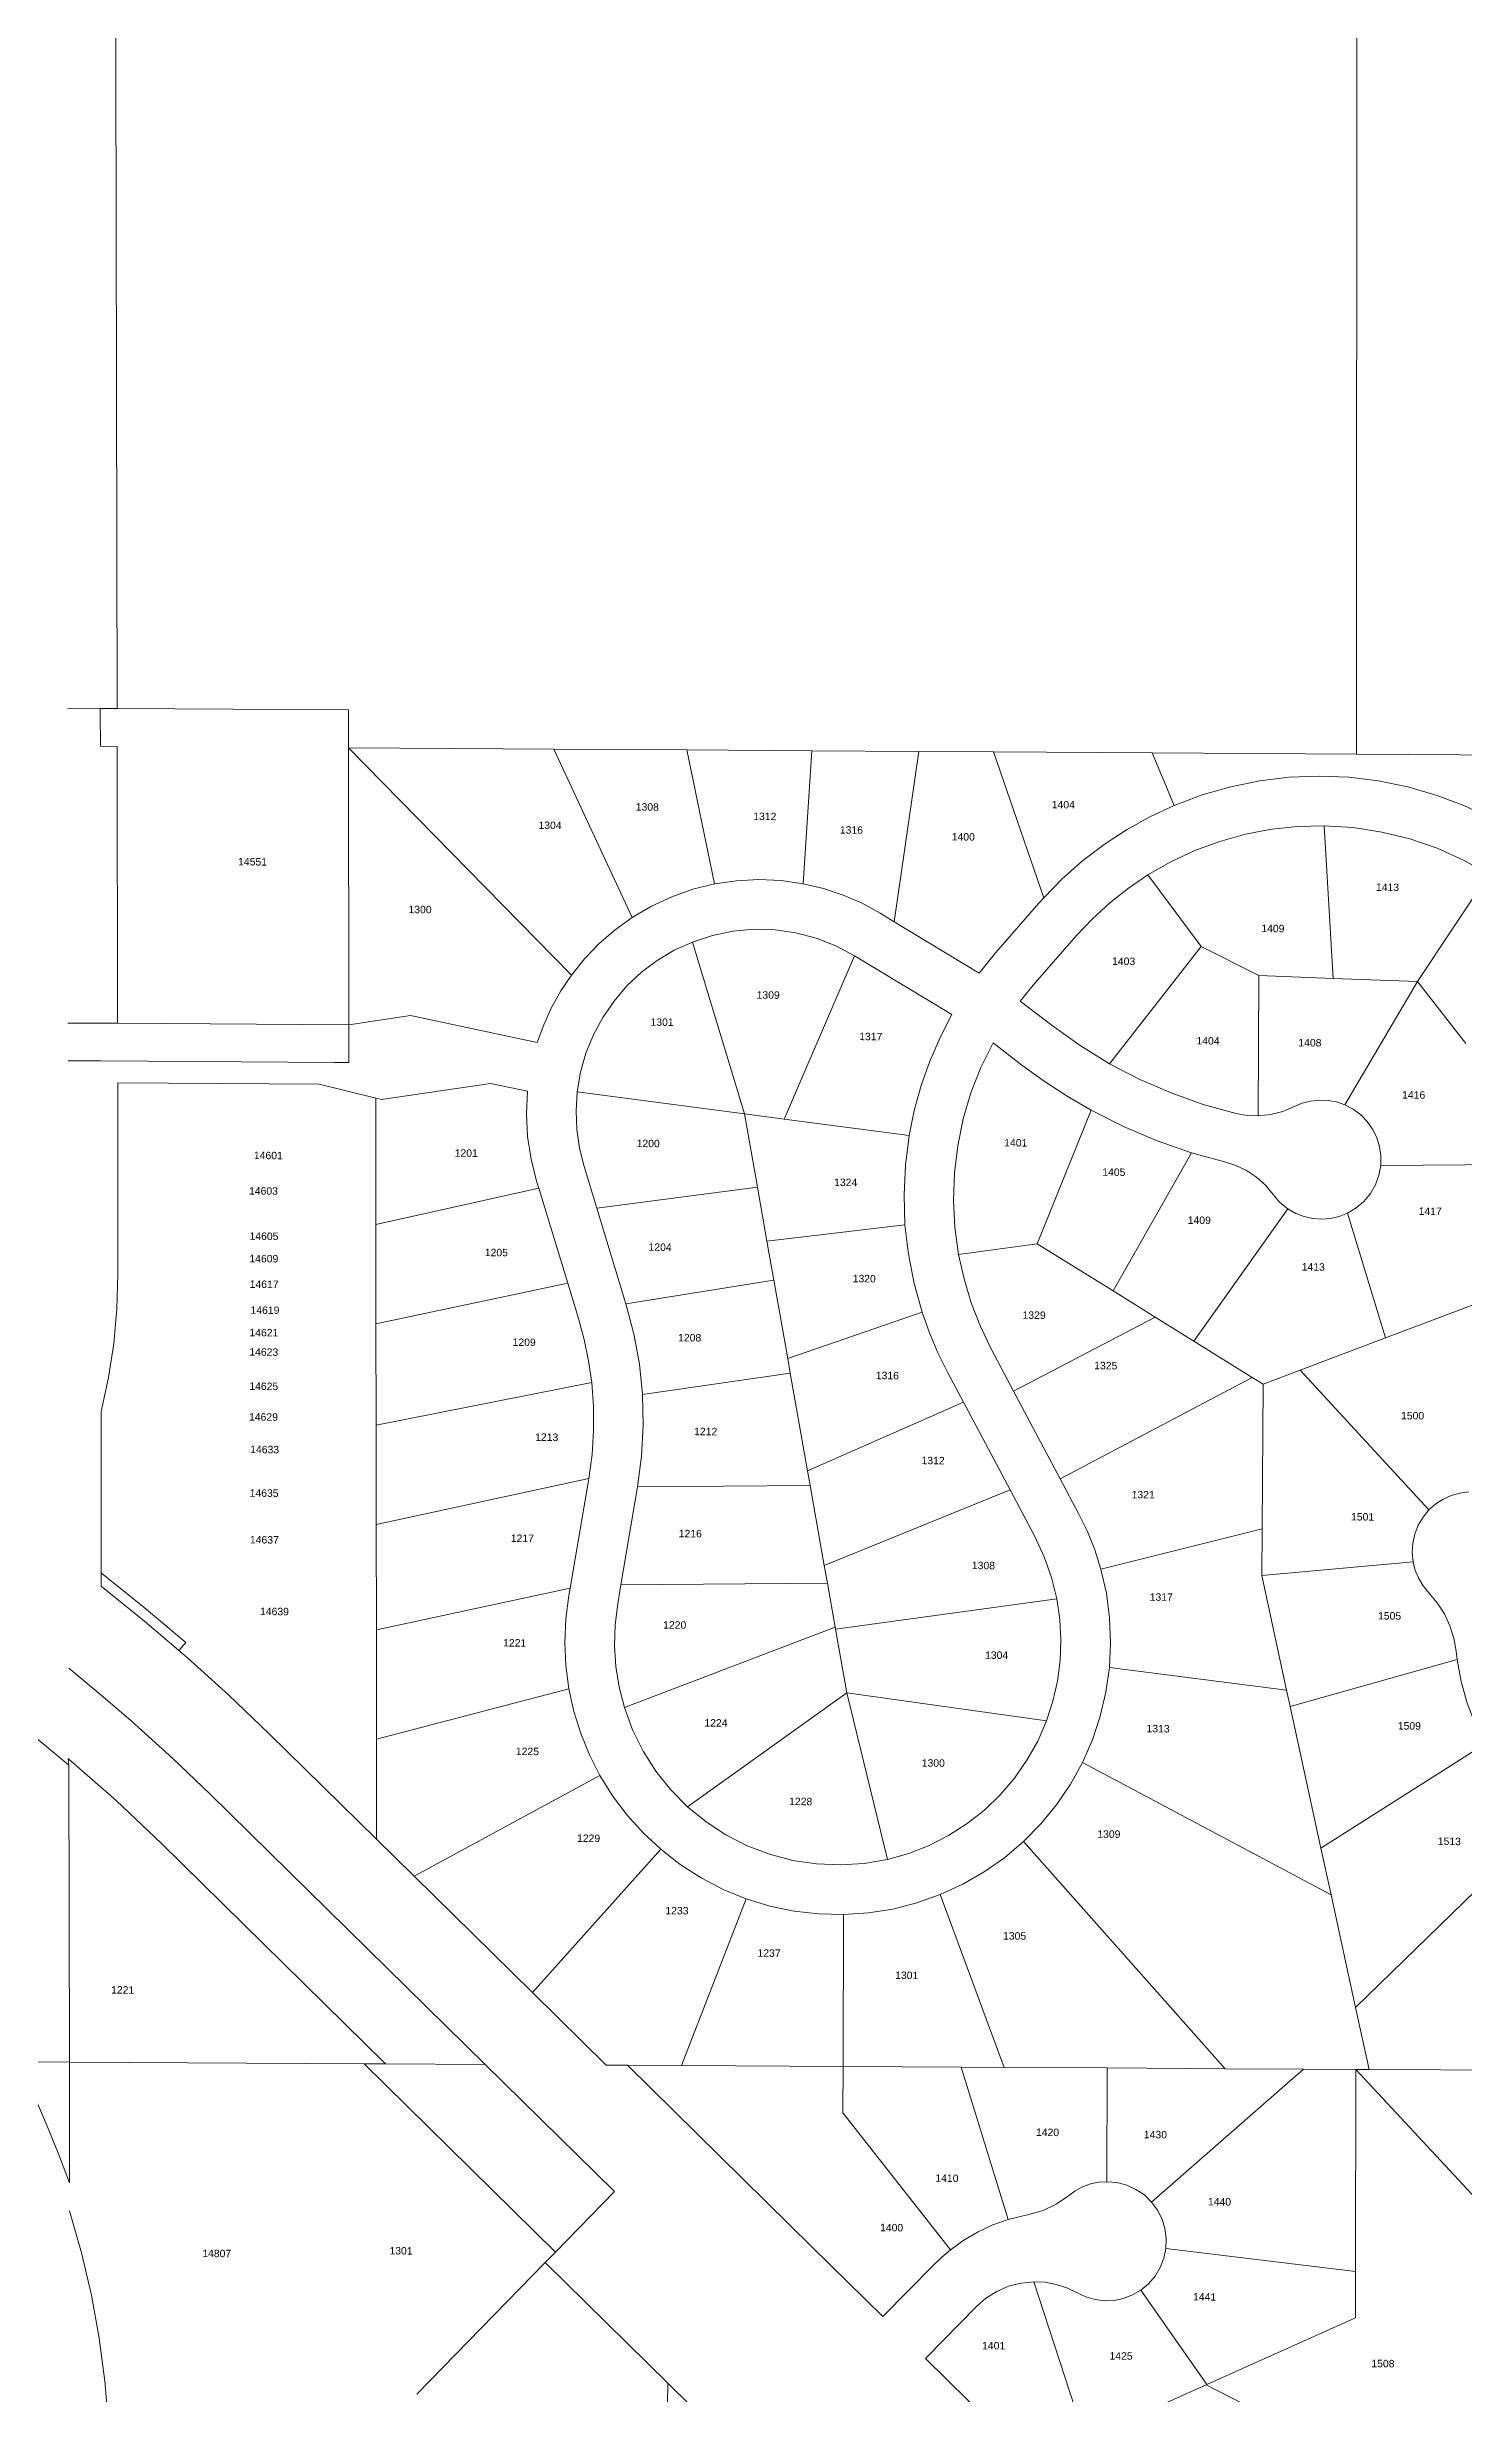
# Model space of a CAD drawing. Header units: feet. Extents: x 2808417 to 2820762, y 948624 to 970780.
# Drawn here: x 2817366 to 2818793, y 961303 to 963665 of the extents above; entities that cross this region are included whole.
import ezdxf
from ezdxf.enums import TextEntityAlignment as Align

# ---------------------------------------------------------------- set-up
doc = ezdxf.new("R2010")
doc.units = ezdxf.units.FT
doc.header["$LTSCALE"] = 0.015
doc.header["$MEASUREMENT"] = 0
doc.layers.add('Dakota County Addresses', color=7, linetype='Continuous')
doc.layers.add('Dakota County Parcels', color=7, linetype='Continuous')
doc.styles.add('Dimensions 100', font='arial.ttf')

# ---------------------------------------------------------------- blocks, each defined once
blk = doc.blocks.new('ACMAP_ANN_TEMPLATE_Dakota County Addresses')
at = {"layer": 'Dakota County Addresses', "style": 'Dimensions 100'}
blk.add_attdef('DakotaCountyAddress', text='', height=50, dxfattribs=at).set_placement((0, 0), align=Align.CENTER)

msp = doc.modelspace()

# ---------------------------------------------------------------- linework, layer by layer
at = {"layer": 'Dakota County Parcels', "lineweight": 5}
for p, q in [((2818685.4, 962986.2), (2818685.6, 963803.2)), ((2817386.5, 962999.3), (2817419.5, 962999.1)), ((2817669.5, 962997.6), (2817669.5, 962992.5)), ((2817669.5, 962992.5), (2817669.5, 962959.5)), ((2818685.4, 962986.2), (2818685.6, 962986.2)), ((2818685.4, 962953.2), (2818685.4, 962986.2)), ((2817419.6, 962961), (2817436.6, 962960.9)), ((2817436.9, 962682.1), (2817436.6, 962960.9)), ((2817669.9, 962680.6), (2817669.5, 962959.5)), ((2817669.5, 962959.5), (2817876.5, 962958.2)), ((2817669.5, 962959.5), (2817894.2, 962730.5)), ((2817876.5, 962958.2), (2817955.6, 962788.7)), ((2817876.5, 962958.2), (2818010.5, 962957.4)), ((2818010.5, 962957.4), (2818136.5, 962956.6)), ((2818010.5, 962957.4), (2818038.4, 962822.4)), ((2818127.9, 962822.6), (2818136.5, 962956.6)), ((2818136.5, 962956.6), (2818244.5, 962955.9)), ((2818219.5, 962784.4), (2818244.5, 962955.9)), ((2818244.5, 962955.9), (2818319.5, 962955.5)), ((2818319.5, 962955.5), (2818479.4, 962954.5)), ((2818319.5, 962955.5), (2818370.2, 962808.5)), ((2818479.4, 962954.5), (2818685.4, 962953.2)), ((2818479.4, 962954.5), (2818501.8, 962901.5)), ((2818685.4, 962953.2), (2818853.8, 962952.1)), ((2818652.9, 962880.9), (2818662, 962727.2)), ((2818475.2, 962831.6), (2818529, 962759.4)), ((2818746.9, 962724), (2818818.7, 962832.2)), ((2818322.1, 962753.5), (2818365.2, 962802.9)), ((2818370.2, 962808.5), (2818365.2, 962802.9)), ((2818205.5, 962792.9), (2818219.5, 962784.4)), ((2818219.5, 962784.4), (2818305.1, 962732.6)), ((2818016.1, 962763.9), (2818068.6, 962590.8)), ((2818108.6, 962585.5), (2818179.6, 962750.1)), ((2818179.6, 962750.1), (2818277.7, 962690.8)), ((2818305.1, 962732.6), (2818322.1, 962753.5)), ((2818359.7, 962720.6), (2818402.9, 962770)), ((2818436.5, 962641.4), (2818529, 962759.4)), ((2818529, 962759.4), (2818587, 962730.1)), ((2818586.4, 962588.8), (2818587, 962730.1)), ((2818587, 962730.1), (2818662, 962727.2)), ((2818662, 962727.2), (2818746.9, 962724)), ((2818346.4, 962704.4), (2818359.7, 962720.6)), ((2818346.4, 962704.4), (2818378.6, 962679.7)), ((2818673.6, 962599.9), (2818746.9, 962724)), ((2818746.9, 962724), (2818795.5, 962661.8)), ((2817386.9, 962682.3), (2817419.9, 962682.1)), ((2817436.9, 962682.1), (2817419.9, 962682.1)), ((2817436.9, 962682.1), (2817669.9, 962680.6)), ((2817669.9, 962680.6), (2817732.2, 962689.8)), ((2817732.2, 962689.8), (2817859.8, 962662.6)), ((2818319.1, 962662.4), (2818348.2, 962640)), ((2817387, 962644.3), (2817418.2, 962644.1)), ((2817420, 962644.1), (2817418.2, 962644.1)), ((2817418.2, 962644.1), (2817420, 962644.1)), ((2817437, 962622), (2817640, 962620.7)), ((2817437.2, 962429.3), (2817437, 962622)), ((2817640, 962620.7), (2817697, 962606.8)), ((2817697, 962606.8), (2817702.9, 962605.3)), ((2817697, 962606.8), (2817697.1, 962479.3)), ((2817702.9, 962605.3), (2817812.7, 962621.5)), ((2817812.7, 962621.5), (2817849.9, 962613.6)), ((2817900.1, 962613), (2818068.6, 962590.8)), ((2818068.6, 962590.8), (2818081.7, 962516.9)), ((2818068.6, 962590.8), (2818108.6, 962585.5)), ((2818108.6, 962585.5), (2818234.5, 962568.9)), ((2818363.7, 962460.1), (2818417.9, 962594.6)), ((2817907, 962537.7), (2817919.8, 962495.8)), ((2818440.1, 962412.6), (2818519, 962551.7)), ((2818519, 962551.7), (2818552.4, 962542.6)), ((2818709.8, 962539), (2818838.1, 962539.8)), ((2817697.1, 962479.3), (2817861.4, 962515.9)), ((2817859.2, 962523.1), (2817861.4, 962515.9)), ((2817861.4, 962515.9), (2817890.6, 962420.3)), ((2817919.8, 962495.8), (2818081.7, 962516.9)), ((2818081.7, 962516.9), (2818091.3, 962462.7)), ((2817919.8, 962495.8), (2817949.2, 962399.5)), ((2818521.6, 962361.8), (2818616.3, 962495.1)), ((2818676.4, 962490.8), (2818714.6, 962365.3)), ((2817697.1, 962479.3), (2817697.3, 962379.3)), ((2818091.3, 962462.7), (2818230.4, 962479.2)), ((2818091.3, 962462.7), (2818098.2, 962423.4)), ((2818284.4, 962449.3), (2818363.7, 962460.1)), ((2818363.7, 962460.1), (2818440.1, 962412.6)), ((2817697.3, 962379.3), (2817890.6, 962420.3)), ((2817890.6, 962420.3), (2817901.4, 962384.9)), ((2817949.2, 962399.5), (2818098.2, 962423.4)), ((2818098.2, 962423.4), (2818112.2, 962344.6)), ((2818440.1, 962412.6), (2818482.6, 962386.1)), ((2818714.6, 962365.3), (2818808.2, 962400.7)), ((2817697.3, 962379.3), (2817697.4, 962277.3)), ((2818112.2, 962344.6), (2818247.6, 962391.1)), ((2818339.9, 962311.7), (2818482.6, 962386.1)), ((2818482.6, 962386.1), (2818521.6, 962361.8)), ((2818317.4, 962354.1), (2818339.9, 962311.7)), ((2818521.6, 962361.8), (2818580.2, 962325.4)), ((2818628.6, 962332.7), (2818714.6, 962365.3)), ((2817965.9, 962308.1), (2818114.8, 962329.8)), ((2818112.2, 962344.6), (2818114.8, 962329.8)), ((2818114.8, 962329.8), (2818132.2, 962231.4)), ((2818273.2, 962330.6), (2818289.3, 962300.4)), ((2818386.9, 962223.4), (2818580.2, 962325.4)), ((2818580.2, 962325.4), (2818591.2, 962318.5)), ((2818591.2, 962318.5), (2818628.6, 962332.7)), ((2818628.6, 962332.7), (2818758.4, 962192.1)), ((2817697.4, 962277.3), (2817914.7, 962320.3)), ((2818132.2, 962231.4), (2818289.3, 962300.4)), ((2818289.3, 962300.4), (2818336.3, 962212.1)), ((2818339.9, 962311.7), (2818386.9, 962223.4)), ((2818590.2, 962172.8), (2818591.2, 962318.5)), ((2817420.4, 962115.1), (2817420.4, 962291)), ((2817697.4, 962277.3), (2817697.5, 962177.3)), ((2818132.2, 962231.4), (2818134.8, 962216.6)), ((2817697.5, 962177.3), (2817911.7, 962223.6)), ((2817892.9, 962113.3), (2817910.7, 962217.7)), ((2817910.7, 962217.7), (2817911.7, 962223.6)), ((2817944.2, 962116.7), (2817961, 962215.2)), ((2817961, 962215.2), (2818134.8, 962216.6)), ((2818134.8, 962216.6), (2818149.1, 962135.9)), ((2818149.1, 962135.9), (2818336.3, 962212.1)), ((2818336.3, 962212.1), (2818361.3, 962165.1)), ((2818386.9, 962223.4), (2818405.4, 962188.5)), ((2817697.5, 962177.3), (2817697.7, 962071.3)), ((2818427.7, 962132.4), (2818590.2, 962172.8)), ((2818589.9, 962125.8), (2818590.2, 962172.8)), ((2818149.1, 962135.9), (2818152.3, 962118.1)), ((2818589.9, 962125.8), (2818742.4, 962139.6)), ((2817697.7, 962071.3), (2817892.9, 962113.3)), ((2817891.6, 962105.7), (2817892.9, 962113.3)), ((2817940.9, 962097.3), (2817944.2, 962116.7)), ((2817944.2, 962116.7), (2818152.3, 962118.1)), ((2818152.3, 962118.1), (2818160.1, 962073.8)), ((2818589.9, 962125.8), (2818615, 962010.5)), ((2818160.4, 962071.9), (2818383.5, 962102.4)), ((2817697.7, 962071.3), (2817697.8, 961961.3)), ((2817947.7, 961993.1), (2818160.1, 962073.8)), ((2818160.1, 962073.8), (2818160.4, 962071.9)), ((2818160.4, 962071.9), (2818171.8, 962007.9)), ((2817505.6, 962058.4), (2817499.1, 962050.9)), ((2818618.6, 961993.9), (2818786.8, 962041.3)), ((2818785.7, 962049.7), (2818786.8, 962041.3)), ((2818436.4, 962033.4), (2818615, 962010.5)), ((2817697.8, 961961.3), (2817891.8, 962011.8)), ((2818011.2, 961893), (2818171.8, 962007.9)), ((2818171.8, 962007.9), (2818212.9, 961840.1)), ((2818171.8, 962007.9), (2818372.9, 961979.5)), ((2818615, 962010.5), (2818618.6, 961993.9)), ((2818618.6, 961993.9), (2818649.6, 961851.3)), ((2817589.8, 961966.5), (2817697.9, 961860.4)), ((2817697.8, 961961.3), (2817697.9, 961860.4)), ((2818649.6, 961851.3), (2818814.9, 961956.3)), ((2817387.7, 961935.1), (2817387.1, 961941.7)), ((2817387.9, 961941), (2817387.1, 961941.7)), ((2817388.3, 961635.9), (2817387.7, 961935.1)), ((2817735.8, 961823.1), (2817923, 961924.7)), ((2818409.2, 961937.7), (2818659.9, 961804.4)), ((2817530.2, 961905.9), (2817807.4, 961633.6)), ((2818684.5, 961691), (2818877.5, 961878.8)), ((2817481.2, 961856), (2817706.8, 961634.1)), ((2817697.9, 961860.4), (2817735.8, 961823.1)), ((2817855, 961705.9), (2817984.3, 961850.2)), ((2818349.8, 961858), (2818553.2, 961629.3)), ((2818649.6, 961851.3), (2818659.9, 961804.4)), ((2817735.8, 961823.1), (2817855, 961705.9)), ((2818265.9, 961804.6), (2818330.2, 961630.6)), ((2818659.9, 961804.4), (2818684.5, 961691)), ((2818005.2, 961632.4), (2818070.4, 961800.4)), ((2818168.2, 961631.5), (2818168.5, 961784.5)), ((2817855, 961705.9), (2817929.4, 961632.9)), ((2818684.5, 961691), (2818698.1, 961628.5)), ((2817338.5, 961636.1), (2817388.3, 961635.9)), ((2817338.5, 961636.1), (2817367.8, 961566.8)), ((2817388.3, 961635.9), (2817685.3, 961634.3)), ((2817388.3, 961624.7), (2817388.3, 961635.9)), ((2817388.4, 961514.4), (2817388.3, 961624.7)), ((2817706.8, 961634.1), (2817685.3, 961634.3)), ((2817685.3, 961634.3), (2817878.2, 961444.6)), ((2817937.6, 961505.5), (2817807.4, 961633.6)), ((2817929.4, 961632.9), (2817950.7, 961632.8)), ((2817950.7, 961632.8), (2818005.2, 961632.4)), ((2818005.2, 961632.4), (2818168.2, 961631.5)), ((2818168.2, 961631.5), (2818167.8, 961584.9)), ((2818168.2, 961631.5), (2818287, 961630.8)), ((2818287, 961630.8), (2818334.5, 961477.5)), ((2818287, 961630.8), (2818330.2, 961630.6)), ((2818330.2, 961630.6), (2818434, 961630)), ((2818433.8, 961515.5), (2818434, 961630)), ((2818434, 961630), (2818553.2, 961629.3)), ((2818478.9, 961495), (2818631.9, 961628.9)), ((2818553.2, 961629.3), (2818631.9, 961628.9)), ((2818631.9, 961628.9), (2818684.6, 961628.6)), ((2818684.5, 961425), (2818684.6, 961628.6)), ((2818684.6, 961628.6), (2818698.1, 961628.5)), ((2818986.7, 961303.8), (2818684.6, 961628.6)), ((2818698.1, 961628.5), (2818856.1, 961627.6)), ((2818167.8, 961584.9), (2818276.4, 961446.9)), ((2818355.3, 961482.6), (2818334.5, 961477.5)), ((2817738.5, 961301.4), (2817867.8, 961434)), ((2817867.8, 961434), (2817878.2, 961444.6)), ((2817867.8, 961434), (2817991.4, 961312.5)), ((2818208.2, 961379.7), (2818259.4, 961431.7)), ((2818493.3, 961448.3), (2818684.5, 961425)), ((2818684.4, 961378.5), (2818684.5, 961425)), ((2818360.2, 961414.7), (2818412, 961256.2)), ((2818468.1, 961406.3), (2818534.6, 961311.1)), ((2818251, 961337.6), (2818302.2, 961389.6)), ((2818534.6, 961311.1), (2818684.4, 961378.5)), ((2818251, 961337.6), (2818358.2, 961232.2)), ((2818412, 961256.2), (2818534, 961310.8)), ((2818534, 961310.8), (2818534.6, 961311.1)), ((2818658.9, 961246.9), (2818534, 961310.8))]:
    msp.add_line(p, q, dxfattribs=at)
for points in [[(2817432.6, 964842.7), (2817433.7, 964285.6), (2817433.8, 964282.7), (2817435.4, 963486.1), (2817436.5, 962999)], [(2817419.5, 962999.1), (2817436.5, 962999), (2817669.5, 962997.6)], [(2817419.6, 962961), (2817419.5, 962994), (2817419.5, 962999.1)], [(2818820.7, 962888.6), (2818793.6, 962901.4), (2818765.5, 962911.9), (2818736.7, 962920.2), (2818707.4, 962926.2), (2818677.6, 962929.8), (2818647.7, 962931), (2818617.7, 962929.8), (2818588, 962926.2), (2818558.6, 962920.3), (2818529.8, 962912), (2818501.8, 962901.5)], [(2818501.8, 962901.5), (2818477.2, 962890.1), (2818453.6, 962876.9), (2818431, 962862.1), (2818409.4, 962845.7), (2818389.2, 962827.8), (2818370.2, 962808.5)], [(2818652.9, 962880.9), (2818626.2, 962880.3), (2818599.6, 962877.4), (2818573.4, 962872.4), (2818547.7, 962865.3), (2818522.6, 962856), (2818498.4, 962844.8), (2818475.2, 962831.6)], [(2818818.7, 962832.2), (2818793.3, 962846.4), (2818766.7, 962858.3), (2818739.1, 962867.8), (2818710.8, 962874.7), (2818682, 962879.1), (2818652.9, 962880.9)], [(2818038.4, 962822.4), (2818016.6, 962817), (2817995.4, 962809.5), (2817975, 962800), (2817955.6, 962788.7)], [(2818127.9, 962822.6), (2818105.6, 962825.8), (2818083.1, 962826.8), (2818060.7, 962825.6), (2818038.4, 962822.4)], [(2818205.5, 962792.9), (2818187.1, 962802.9), (2818168, 962811.2), (2818148.2, 962817.8), (2818127.9, 962822.6)], [(2818475.2, 962831.6), (2818455.5, 962818.2), (2818436.8, 962803.4), (2818419.2, 962787.3), (2818402.9, 962770)], [(2817955.6, 962788.7), (2817938.3, 962776.3), (2817922.3, 962762.4), (2817907.5, 962747.1), (2817894.2, 962730.5)], [(2818179.6, 962750.1), (2818160.8, 962760), (2818141, 962767.7), (2818120.5, 962773.1), (2818099.5, 962776.1), (2818078.2, 962776.7), (2818057.1, 962774.8), (2818036.3, 962770.6), (2818016.1, 962763.9)], [(2818016.1, 962763.9), (2817997.9, 962755.6), (2817980.8, 962745.4), (2817964.8, 962733.4), (2817950.2, 962719.7), (2817937.2, 962704.5), (2817925.9, 962688), (2817916.4, 962670.4), (2817908.9, 962651.9), (2817903.5, 962632.7), (2817900.1, 962613)], [(2817894.2, 962730.5), (2817883.6, 962714.7), (2817874.3, 962698), (2817866.3, 962680.6), (2817859.8, 962662.6)], [(2817669.9, 962642.5), (2817669.9, 962662.6), (2817669.9, 962680.6)], [(2818277.7, 962690.8), (2818265.7, 962667.7), (2818255.4, 962643.9), (2818246.7, 962619.4), (2818239.7, 962594.3), (2818234.5, 962568.9)], [(2818378.6, 962679.7), (2818406.9, 962659.6), (2818436.5, 962641.4)], [(2818319.1, 962662.4), (2818306.9, 962637.7), (2818296.9, 962612.1), (2818289.1, 962585.7), (2818283.6, 962558.8), (2818280.3, 962531.5), (2818279.4, 962504), (2818280.7, 962476.6), (2818284.4, 962449.3)], [(2817420, 962644.1), (2817655.6, 962642.6), (2817669.9, 962642.5)], [(2818348.2, 962640), (2818370.6, 962623.7), (2818393.9, 962608.6), (2818417.9, 962594.6)], [(2818436.5, 962641.4), (2818467, 962625.6), (2818498.5, 962611.9), (2818530.9, 962600.4), (2818564.1, 962591.2)], [(2817849.9, 962613.6), (2817848.9, 962590.8), (2817850.1, 962567.9), (2817853.6, 962545.3), (2817859.2, 962523.1)], [(2817900.1, 962613), (2817898.9, 962594), (2817899.7, 962575), (2817902.4, 962556.2), (2817907, 962537.7)], [(2818417.9, 962594.6), (2818450.6, 962578.1), (2818484.4, 962563.8), (2818519, 962551.7)], [(2818564.1, 962591.2), (2818575.2, 962589.3), (2818586.4, 962588.8)], [(2818586.4, 962588.8), (2818598.9, 962590.1), (2818611.1, 962593.3), (2818622.7, 962598.1)], [(2818673.6, 962599.9), (2818665.3, 962602.8), (2818656.7, 962604.3), (2818648, 962604.7), (2818639.3, 962603.7), (2818630.8, 962601.5), (2818622.7, 962598.1)], [(2818709.8, 962539), (2818709.9, 962548.5), (2818708.6, 962557.8), (2818705.8, 962566.9), (2818701.6, 962575.4), (2818696.2, 962583.1), (2818689.6, 962589.9), (2818682, 962595.5), (2818673.6, 962599.9)], [(2818234.5, 962568.9), (2818230.8, 962539.1), (2818229.4, 962509.2), (2818230.4, 962479.2)], [(2818601.4, 962509.6), (2818593.7, 962518.9), (2818584.7, 962527), (2818574.7, 962533.7), (2818563.8, 962538.9), (2818552.4, 962542.6)], [(2818676.4, 962490.8), (2818685.1, 962496.1), (2818692.9, 962502.7), (2818699.4, 962510.6), (2818704.4, 962519.4), (2818707.9, 962529), (2818709.8, 962539)], [(2818601.4, 962509.6), (2818608.2, 962501.7), (2818616.3, 962495.1)], [(2818616.3, 962495.1), (2818624.1, 962490.6), (2818632.5, 962487.4), (2818641.3, 962485.4), (2818650.3, 962484.7), (2818659.3, 962485.5), (2818668, 962487.5), (2818676.4, 962490.8)], [(2818230.4, 962479.2), (2818233.8, 962449.4), (2818239.5, 962420), (2818247.6, 962391.1)], [(2818284.4, 962449.3), (2818289.9, 962424.6), (2818297.2, 962400.4), (2818306.4, 962376.8), (2818317.4, 962354.1)], [(2817420.4, 962291), (2817427.8, 962325.2), (2817433.1, 962359.7), (2817436.2, 962394.4), (2817437.2, 962429.3)], [(2817965.9, 962308.1), (2817962.7, 962338.9), (2817957.2, 962369.5), (2817949.2, 962399.5)], [(2817914.7, 962320.3), (2817911.6, 962342.1), (2817907.2, 962363.7), (2817901.4, 962384.9)], [(2818247.6, 962391.1), (2818255, 962370.4), (2818263.5, 962350.2), (2818273.2, 962330.6)], [(2817911.7, 962223.6), (2817915, 962247.7), (2817916.6, 962271.9), (2817916.5, 962296.2), (2817914.7, 962320.3)], [(2817961, 962215.2), (2817965, 962246), (2817966.7, 962277), (2817965.9, 962308.1)], [(2818798.5, 962210.2), (2818789.6, 962209), (2818780.9, 962206.6), (2818772.7, 962202.9), (2818765.2, 962198), (2818758.4, 962192.1)], [(2818427.7, 962132.4), (2818421.7, 962151.7), (2818414.2, 962170.4), (2818405.4, 962188.5)], [(2818758.4, 962192.1), (2818752.4, 962184.7), (2818747.6, 962176.6), (2818744.1, 962167.7), (2818742, 962158.5), (2818741.5, 962149), (2818742.4, 962139.6)], [(2818383.5, 962102.4), (2818378.1, 962124), (2818370.7, 962144.9), (2818361.3, 962165.1)], [(2818742.4, 962139.6), (2818744.6, 962131), (2818748.1, 962122.9), (2818752.6, 962115.4), (2818758.3, 962108.6)], [(2817589.8, 961966.5), (2817549, 962005.4), (2817507.2, 962043.2), (2817464.3, 962079.7), (2817420.4, 962115.1)], [(2817505.6, 962058.4), (2817463.6, 962093.9), (2817420.6, 962128.2)], [(2818436.4, 962033.4), (2818437.6, 962058.3), (2818436.6, 962083.3), (2818433.3, 962108.1), (2818427.7, 962132.4)], [(2817891.6, 962105.7), (2817888.6, 962082.3), (2817887.7, 962058.8), (2817888.7, 962035.2), (2817891.8, 962011.8)], [(2817940.9, 962097.3), (2817938.3, 962076.4), (2817937.7, 962055.3), (2817939.1, 962034.3), (2817942.4, 962013.5), (2817947.7, 961993.1)], [(2818372.9, 961979.5), (2818379.4, 961999.3), (2818384.1, 962019.6), (2818386.8, 962040.2), (2818387.6, 962061), (2818386.5, 962081.8), (2818383.5, 962102.4)], [(2818785.7, 962049.7), (2818783.5, 962062.8), (2818779.5, 962075.4), (2818773.9, 962087.4), (2818766.8, 962098.5), (2818758.3, 962108.6)], [(2818786.8, 962041.3), (2818790.9, 962019.1), (2818797, 961997.5), (2818805.1, 961976.5), (2818814.9, 961956.3)], [(2817530.2, 961905.9), (2817492.6, 961941.8), (2817454.1, 961976.7), (2817452.7, 961977.9), (2817420.5, 962005.6), (2817387.7, 962032.5)], [(2818409.2, 961937.7), (2818419.2, 961960.6), (2818427.1, 961984.3), (2818432.9, 962008.6), (2818436.4, 962033.4)], [(2817891.8, 962011.8), (2817896.8, 961989.1), (2817903.7, 961966.9), (2817912.4, 961945.4), (2817923, 961924.7)], [(2817947.7, 961993.1), (2817955.9, 961970.6), (2817966.6, 961949.1), (2817979.4, 961928.9), (2817994.4, 961910.1), (2818011.2, 961893)], [(2817387.7, 961935.1), (2817363.6, 961955.2), (2817363.5, 961955.2), (2817339.5, 961975.3)], [(2818212.9, 961840.1), (2818234.2, 961846.1), (2818254.7, 961854.2), (2818274.4, 961864.2), (2818293, 961876.1), (2818310.4, 961889.8), (2818326.3, 961905.1), (2818340.7, 961921.9), (2818353.3, 961940), (2818364.1, 961959.2), (2818372.9, 961979.5)], [(2817363.5, 961955.2), (2817363.6, 961955.2), (2817387.7, 961935.1)], [(2817481.2, 961856), (2817435.4, 961899.4), (2817387.9, 961941)], [(2817923, 961924.7), (2817935.8, 961904.1), (2817950.3, 961884.7), (2817966.5, 961866.7), (2817984.3, 961850.2)], [(2818349.8, 961858), (2818367.3, 961875.8), (2818383.1, 961895.1), (2818397.1, 961915.8), (2818409.2, 961937.7)], [(2818011.2, 961893), (2818029.9, 961877.8), (2818050, 961864.7), (2818071.5, 961853.7), (2818094, 961845.2), (2818117.3, 961839.1), (2818141.1, 961835.5), (2818165.2, 961834.5), (2818189.2, 961836), (2818212.9, 961840.1)], [(2817984.3, 961850.2), (2818004, 961834.8), (2818025.1, 961821.4), (2818047.2, 961809.9), (2818070.4, 961800.4)], [(2818265.9, 961804.6), (2818288.6, 961815), (2818310.3, 961827.5), (2818330.7, 961841.8), (2818349.8, 961858)], [(2818168.5, 961784.5), (2818193.5, 961786.2), (2818218.1, 961790.1), (2818242.4, 961796.3), (2818265.9, 961804.6)], [(2818070.4, 961800.4), (2818094.3, 961793.1), (2818118.7, 961788), (2818143.5, 961785.1), (2818168.5, 961784.5)], [(2817706.8, 961634.1), (2817807.2, 961633.6), (2817807.4, 961633.6)], [(2817950.7, 961632.8), (2818136.9, 961449.7), (2818208.2, 961379.7)], [(2817388.4, 961514.4), (2817378.5, 961540.8), (2817367.8, 961566.8)], [(2817878.2, 961444.6), (2817937.6, 961505.5), (2817937.6, 961505.5)], [(2818355.3, 961482.6), (2818369.6, 961486.5), (2818382.9, 961492.8), (2818395, 961501.3)], [(2818433.8, 961515.5), (2818425.4, 961514.9), (2818417.2, 961513.2), (2818409.3, 961510.3), (2818401.8, 961506.3), (2818395, 961501.3)], [(2818478.9, 961495), (2818471.6, 961502.1), (2818463.1, 961507.8), (2818453.8, 961512), (2818444, 961514.6), (2818433.8, 961515.5)], [(2817428.8, 961227), (2817427.6, 961270.9), (2817424.2, 961314.6), (2817418.5, 961358), (2817410.7, 961401.2), (2817400.6, 961443.8), (2817388.4, 961486)], [(2818334.5, 961477.5), (2818319, 961471.9), (2818304, 961464.9), (2818289.8, 961456.5), (2818276.4, 961446.9)], [(2818493.3, 961448.3), (2818493.7, 961458.3), (2818492.4, 961468.3), (2818489.4, 961477.9), (2818484.9, 961486.9), (2818478.9, 961495)], [(2818276.4, 961446.9), (2818267.6, 961439.6), (2818259.4, 961431.7)], [(2818468.1, 961406.3), (2818475.8, 961412.8), (2818482.4, 961420.4), (2818487.6, 961429), (2818491.2, 961438.4), (2818493.3, 961448.3)], [(2818360.2, 961414.7), (2818347.3, 961413.4), (2818334.8, 961410.2), (2818322.9, 961405), (2818311.9, 961398.1), (2818302.2, 961389.6)], [(2818403.8, 961403.5), (2818393.6, 961408.5), (2818382.7, 961412.1), (2818371.5, 961414.2), (2818360.2, 961414.7)], [(2818403.8, 961403.5), (2818412.6, 961399.4), (2818421.9, 961396.7), (2818431.5, 961395.6), (2818441.2, 961396), (2818450.7, 961398), (2818459.7, 961401.4), (2818468.1, 961406.3)], [(2817991.4, 961312.5), (2817989.2, 961164.3), (2817987.9, 961074.5)], [(2818185.1, 961122), (2818105.2, 961200.6), (2817991.4, 961312.5)]]:
    msp.add_lwpolyline(points, dxfattribs=at)

# ---------------------------------------------------------------- block references
at = {"layer": 'Dakota County Addresses', "lineweight": 5, "xscale": 0.15, "yscale": 0.15, "zscale": 0.15, "rotation": 359.5015230000861}
for p, values in [((2817970.7, 962896.2), {'DakotaCountyAddress': '1308'}), ((2818089.1, 962886.7), {'DakotaCountyAddress': '1312'}), ((2818389.9, 962898.5), {'DakotaCountyAddress': '1404'}), ((2817872.7, 962877.7), {'DakotaCountyAddress': '1304'}), ((2818176.4, 962873), {'DakotaCountyAddress': '1316'}), ((2818289.1, 962866.1), {'DakotaCountyAddress': '1400'}), ((2817572.9, 962841), {'DakotaCountyAddress': '14551'}), ((2818716.6, 962815.3), {'DakotaCountyAddress': '1413'}), ((2817741.7, 962792.9), {'DakotaCountyAddress': '1300'}), ((2818601.1, 962773.8), {'DakotaCountyAddress': '1409'}), ((2818450.7, 962740.8), {'DakotaCountyAddress': '1403'}), ((2818092.5, 962706.8), {'DakotaCountyAddress': '1309'}), ((2817985.6, 962679.5), {'DakotaCountyAddress': '1301'}), ((2818195.9, 962665), {'DakotaCountyAddress': '1317'}), ((2818535.7, 962660.7), {'DakotaCountyAddress': '1404'}), ((2818638.4, 962658.8), {'DakotaCountyAddress': '1408'}), ((2818743, 962606.2), {'DakotaCountyAddress': '1416'}), ((2817971.6, 962557.3), {'DakotaCountyAddress': '1200'}), ((2818342, 962558), {'DakotaCountyAddress': '1401'}), ((2817588.8, 962545.2), {'DakotaCountyAddress': '14601'}), ((2817788.2, 962547.6), {'DakotaCountyAddress': '1201'}), ((2818440.8, 962528.4), {'DakotaCountyAddress': '1405'}), ((2817583.9, 962509.5), {'DakotaCountyAddress': '14603'}), ((2818170.6, 962518.1), {'DakotaCountyAddress': '1324'}), ((2818759.6, 962489), {'DakotaCountyAddress': '1417'}), ((2817584.4, 962463.9), {'DakotaCountyAddress': '14605'}), ((2818526.9, 962480), {'DakotaCountyAddress': '1409'}), ((2817584.3, 962441.3), {'DakotaCountyAddress': '14609'}), ((2817818.6, 962447.5), {'DakotaCountyAddress': '1205'}), ((2817983.6, 962452.9), {'DakotaCountyAddress': '1204'}), ((2817584.5, 962415.5), {'DakotaCountyAddress': '14617'}), ((2818189.3, 962421.2), {'DakotaCountyAddress': '1320'}), ((2818641.8, 962433), {'DakotaCountyAddress': '1413'}), ((2817585.4, 962389.4), {'DakotaCountyAddress': '14619'}), ((2817584.3, 962366.8), {'DakotaCountyAddress': '14621'}), ((2818360.5, 962384.4), {'DakotaCountyAddress': '1329'}), ((2817584.2, 962347.3), {'DakotaCountyAddress': '14623'}), ((2817846.6, 962357.1), {'DakotaCountyAddress': '1209'}), ((2818013.4, 962361.7), {'DakotaCountyAddress': '1208'}), ((2818212.6, 962323.6), {'DakotaCountyAddress': '1316'}), ((2818432.7, 962333.6), {'DakotaCountyAddress': '1325'}), ((2817584.2, 962312.8), {'DakotaCountyAddress': '14625'}), ((2817583.9, 962281.9), {'DakotaCountyAddress': '14629'}), ((2818741.9, 962283.2), {'DakotaCountyAddress': '1500'}), ((2817585.1, 962249.1), {'DakotaCountyAddress': '14633'}), ((2817869.3, 962261.5), {'DakotaCountyAddress': '1213'}), ((2818029.5, 962267.2), {'DakotaCountyAddress': '1212'}), ((2818258.7, 962238), {'DakotaCountyAddress': '1312'}), ((2817584.5, 962205.2), {'DakotaCountyAddress': '14635'}), ((2818470.4, 962203.6), {'DakotaCountyAddress': '1321'}), ((2818691.5, 962181.3), {'DakotaCountyAddress': '1501'}), ((2817584.8, 962158.2), {'DakotaCountyAddress': '14637'}), ((2817844.8, 962159.7), {'DakotaCountyAddress': '1217'}), ((2818014, 962164.4), {'DakotaCountyAddress': '1216'}), ((2818309.4, 962132.3), {'DakotaCountyAddress': '1308'}), ((2817595, 962086), {'DakotaCountyAddress': '14639'}), ((2818488.6, 962100.5), {'DakotaCountyAddress': '1317'}), ((2818718.7, 962081.6), {'DakotaCountyAddress': '1505'}), ((2817998.3, 962072.4), {'DakotaCountyAddress': '1220'}), ((2817837.1, 962054.4), {'DakotaCountyAddress': '1221'}), ((2818322.7, 962042), {'DakotaCountyAddress': '1304'}), ((2818039.9, 961973.8), {'DakotaCountyAddress': '1224'}), ((2818485.4, 961968), {'DakotaCountyAddress': '1313'}), ((2818738.6, 961970.8), {'DakotaCountyAddress': '1509'}), ((2817849.9, 961945.1), {'DakotaCountyAddress': '1225'}), ((2818258.9, 961933.4), {'DakotaCountyAddress': '1300'}), ((2818125.3, 961894.7), {'DakotaCountyAddress': '1228'}), ((2817911.5, 961857.6), {'DakotaCountyAddress': '1229'}), ((2818435.8, 961861.8), {'DakotaCountyAddress': '1309'}), ((2818778.9, 961854.5), {'DakotaCountyAddress': '1513'}), ((2818000.6, 961784.7), {'DakotaCountyAddress': '1233'}), ((2818340.8, 961759.3), {'DakotaCountyAddress': '1305'}), ((2818093.4, 961742), {'DakotaCountyAddress': '1237'}), ((2817442, 961704.9), {'DakotaCountyAddress': '1221'}), ((2818232.1, 961719.6), {'DakotaCountyAddress': '1301'}), ((2818374, 961561.5), {'DakotaCountyAddress': '1420'}), ((2818482.7, 961559.2), {'DakotaCountyAddress': '1430'}), ((2818272.6, 961515.3), {'DakotaCountyAddress': '1410'}), ((2818547.3, 961491.5), {'DakotaCountyAddress': '1440'}), ((2818216.9, 961465.5), {'DakotaCountyAddress': '1400'}), ((2817722.5, 961442.2), {'DakotaCountyAddress': '1301'}), ((2817536.8, 961439.5), {'DakotaCountyAddress': '14807'}), ((2818532.3, 961395.8), {'DakotaCountyAddress': '1441'}), ((2818319.7, 961346.6), {'DakotaCountyAddress': '1401'}), ((2818448.1, 961336.3), {'DakotaCountyAddress': '1425'}), ((2818712, 961328.6), {'DakotaCountyAddress': '1508'})]:
    msp.add_blockref('ACMAP_ANN_TEMPLATE_Dakota County Addresses', p, dxfattribs=at).add_auto_attribs(values)

doc.saveas('drawing.dxf')
